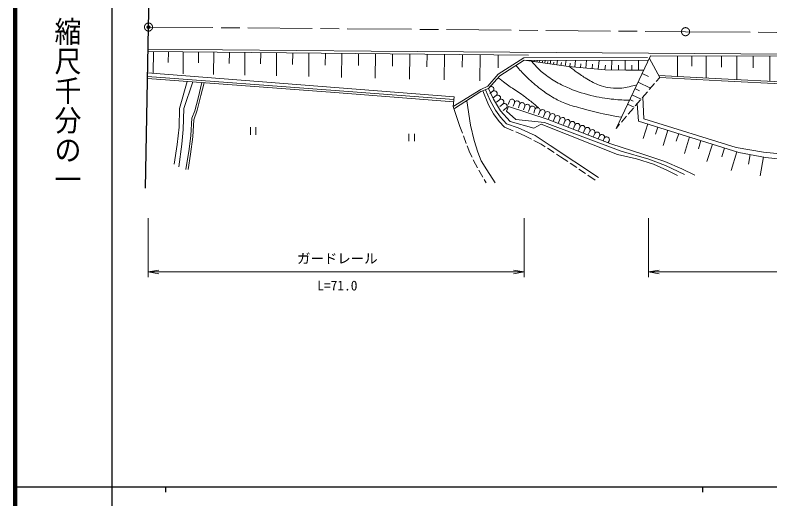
# Model space of a CAD drawing. Units: millimetres, scale not verified. Extents: x 40000 to 680000, y 20000 to 380000.
# Drawn here: x 40000 to 180544, y 202759 to 292804 of the extents above; entities that cross this region are included whole.
import ezdxf
from ezdxf.enums import TextEntityAlignment as Align

# ---------------------------------------------------------------- set-up
doc = ezdxf.new("R2010")
doc.units = ezdxf.units.MM
doc.header["$LTSCALE"] = 1000
doc.header["$PDMODE"] = 32
doc.header["$PDSIZE"] = 500
doc.linetypes.add('CHAIN', pattern=[18.5, 12, -1.5, 3.5, -1.5])
for name, color, linetype, lineweight in [('M-BMK', 2, 'CHAIN', 13), ('M-BMK-OTRS', 5, 'Continuous', 25), ('M-STR-HTXT', 7, 'Continuous', 13), ('M-TTL', 2, 'Continuous', 140), ('M-TTL-BAND', 7, 'Continuous', 25), ('M-WORK', 1, 'Continuous', 13)]:
    doc.layers.add(name, color=color, linetype=linetype, lineweight=lineweight)
doc.layers.add('M-OTRS', color=6, linetype='Continuous')
doc.styles.add('@ＭＳ ゴシック', font='')
doc.styles.add('ＭＳ ゴシック', font='')
doc.styles.get('@ＭＳ ゴシック').set_extended_font_data('@MS Gothic')
doc.styles.get('ＭＳ ゴシック').set_extended_font_data('MS Gothic')

# ---------------------------------------------------------------- blocks, each defined once
blk = doc.blocks.new('open_arrow')
at = {"color": 0, "linetype": 'Continuous', "lineweight": -2}
blk.add_lwpolyline([(7.5, 1.25), (0, 0), (7.5, -1.25)], dxfattribs=at)

msp = doc.modelspace()

# ---------------------------------------------------------------- linework, layer by layer
at = {"layer": 'M-BMK'}
for p, q in [((64842, 290577), (164839, 289717)), ((164839, 289717), (249290, 289102))]:
    msp.add_line(p, q, dxfattribs=at)
for centre in [(64842, 290577), (164839, 289717)]:
    msp.add_circle(centre, 750, dxfattribs=at)
at = {"layer": 'M-BMK-OTRS'}
for p, q in [((64842, 290577), (65434, 320572)), ((64251, 260583), (64842, 290577))]:
    msp.add_line(p, q, dxfattribs=at)
at = {"layer": 'M-OTRS'}
msp.add_point((64842, 290577), dxfattribs=at)
at = {"layer": 'M-STR-HTXT'}
for p, q in [((64752, 255000), (64752, 244000)), ((134801, 255000), (134801, 244000)), ((157914, 255000), (157914, 244000)), ((64752, 245000), (134801, 245000)), ((157914, 245000), (229287, 245000))]:
    msp.add_line(p, q, dxfattribs=at)
at = {"layer": 'M-TTL'}
msp.add_line((40000, 380000), (40000, 20000), dxfattribs=at)
at = {"layer": 'M-TTL-BAND'}
for p, q in [((58000, 370000), (58000, 20000)), ((40000, 205000), (579000, 205000)), ((68000, 205000), (68000, 204000)), ((168000, 205000), (168000, 204000))]:
    msp.add_line(p, q, dxfattribs=at)
at = {"layer": 'M-WORK'}
for p, q in [((64752, 286014), (135590, 285335)), ((64761, 286444), (106301, 286117)), ((65752, 286004), (65714, 282024)), ((68538, 285977), (68519, 283987)), ((71324, 285951), (71285, 281894)), ((74164, 285923), (74144, 283895)), ((77003, 285896), (76964, 281761)), ((79898, 285868), (79878, 283801)), ((82793, 285841), (82753, 281625)), ((85744, 285812), (85724, 283705)), ((88695, 285784), (88654, 281487)), ((91703, 285755), (91683, 283607)), ((94711, 285726), (94669, 281346)), ((97778, 285697), (97757, 283507)), ((100844, 285668), (100802, 281202)), ((103970, 285638), (103949, 283405)), ((106301, 286117), (157937, 285734)), ((107096, 285608), (107052, 281056)), ((110283, 285577), (110261, 283301)), ((113469, 285547), (113425, 280906)), ((116717, 285515), (116695, 283195)), ((119966, 285484), (119920, 280754)), ((123277, 285453), (123254, 283087)), ((126588, 285421), (126542, 280599)), ((129964, 285389), (129940, 282977)), ((157937, 285734), (199217, 285375)), ((129954, 281818), (134710, 284855)), ((134790, 284442), (130261, 281511)), ((134710, 284855), (157727, 284935)), ((157913, 284346), (134790, 284442)), ((134790, 284442), (143015, 283208)), ((136654, 284162), (136695, 284434)), ((137148, 284088), (137179, 284296)), ((137643, 284014), (137705, 284430)), ((138137, 283940), (138179, 284220)), ((138632, 283865), (138716, 284425)), ((139126, 283791), (139179, 284143)), ((139621, 283717), (139726, 284421)), ((140240, 283624), (140306, 284066)), ((140859, 283531), (140992, 284416)), ((141638, 283414), (141721, 283970)), ((142416, 283298), (142583, 284409)), ((144229, 283104), (144340, 284402)), ((146280, 282928), (146406, 284393)), ((148596, 282730), (148737, 284384)), ((151068, 282605), (151092, 284374)), ((151893, 271707), (158327, 285214)), ((153579, 282570), (153604, 284364)), ((156070, 282574), (156066, 284353)), ((158097, 284732), (160057, 281215)), ((158327, 285214), (185276, 285134)), ((163327, 285199), (163315, 281387)), ((165995, 285192), (165989, 283286)), ((168664, 285184), (168651, 281095)), ((171525, 285175), (171519, 283131)), ((174387, 285167), (174374, 280788)), ((177452, 285158), (177446, 282968)), ((180517, 285148), (180503, 280465)), ((143015, 283208), (149861, 282622)), ((143320, 283182), (143376, 283831)), ((145255, 283016), (145317, 283749)), ((147438, 282829), (147509, 283656)), ((149829, 282624), (149905, 283506)), ((149861, 282622), (153698, 282568)), ((152323, 282587), (152336, 283484)), ((153698, 282568), (157070, 282576)), ((154824, 282571), (154822, 283461)), ((99581, 278794), (64661, 281392)), ((64674, 282049), (121752, 277589)), ((128036, 279580), (129954, 281818)), ((130261, 281511), (128129, 279167)), ((156765, 281935), (157931, 281379)), ((159395, 280445), (160057, 281215)), ((159855, 281577), (171550, 280937)), ((160057, 281215), (171531, 280587)), ((99550, 278395), (64631, 280993)), ((70622, 275437), (72036, 280442)), ((73100, 280363), (71421, 275411)), ((74059, 277355), (74766, 280239)), ((75231, 280205), (74592, 277861)), ((155987, 280302), (158319, 279192)), ((158092, 278927), (159069, 280065)), ((171531, 280587), (186015, 279824)), ((171550, 280937), (186034, 280173)), ((121659, 276675), (99550, 278395)), ((121690, 277074), (99581, 278794)), ((121538, 275804), (126718, 278980)), ((126718, 278554), (121789, 275411)), ((126718, 278980), (128036, 279580)), ((128129, 279167), (126718, 278554)), ((127083, 278713), (128169, 276080)), ((127565, 278922), (128436, 276899)), ((128129, 279167), (129062, 277155)), ((128961, 278617), (128409, 278186)), ((155424, 279119), (156269, 278717)), ((156789, 277410), (157766, 278548)), ((73446, 274958), (74059, 277355)), ((74592, 277861), (73872, 275117)), ((121752, 277589), (121538, 275804)), ((124087, 276876), (124786, 272307)), ((128436, 276899), (129475, 275088)), ((129576, 277828), (129024, 277398)), ((129062, 277155), (130394, 274998)), ((130192, 277040), (129640, 276609)), ((154452, 277079), (155064, 276787)), ((154860, 277936), (156550, 277131)), ((155486, 275892), (156464, 277030)), ((156881, 277516), (157090, 273478)), ((121538, 275804), (122801, 272080)), ((128169, 276080), (129102, 274455)), ((130807, 276251), (130255, 275821)), ((131506, 274938), (131853, 275810)), ((132044, 276816), (131821, 276152)), ((131853, 275810), (139259, 273386)), ((132992, 276499), (132770, 275835)), ((133940, 276181), (133718, 275517)), ((134888, 275863), (134666, 275200)), ((135837, 275546), (135614, 274882)), ((154043, 276222), (155268, 275638)), ((154183, 274375), (155161, 275513)), ((155833, 276296), (156104, 273080)), ((70529, 271921), (70622, 275437)), ((71421, 275411), (71315, 271521)), ((72913, 273599), (73446, 274958)), ((73872, 275117), (73286, 273333)), ((129102, 274455), (130141, 272990)), ((129475, 275088), (130354, 273809)), ((130394, 274998), (132206, 272973)), ((131422, 275463), (130870, 275032)), ((131506, 274938), (133238, 273392)), ((136785, 275228), (136563, 274565)), ((137733, 274911), (137475, 274260)), ((138662, 274542), (138404, 273891)), ((139592, 274173), (139334, 273522)), ((72727, 270375), (72913, 273599)), ((73286, 273333), (73100, 270162)), ((130141, 272990), (131153, 271977)), ((130354, 273809), (131500, 272557)), ((132206, 272973), (136601, 271747)), ((133238, 273392), (138593, 272833)), ((138593, 272833), (152872, 267505)), ((139259, 273386), (150954, 268857)), ((140521, 273804), (140263, 273153)), ((141451, 273435), (141193, 272784)), ((142380, 273066), (142122, 272415)), ((143310, 272697), (143051, 272046)), ((152881, 272858), (153858, 273996)), ((156104, 273080), (174762, 267250)), ((157090, 273478), (174260, 268163)), ((70169, 268724), (70529, 271921)), ((71315, 271521), (71075, 268777)), ((83802, 271943), (83802, 270543)), ((84852, 270543), (84852, 271943)), ((122801, 272080), (123288, 270804)), ((124786, 272307), (125465, 269470)), ((131153, 271977), (132749, 271278)), ((131500, 272557), (133684, 271837)), ((133684, 271837), (136854, 270372)), ((136601, 271747), (137960, 272493)), ((137960, 272493), (152186, 266872)), ((144239, 272328), (143981, 271677)), ((145169, 271959), (144910, 271308)), ((146098, 271590), (145840, 270939)), ((151893, 271707), (152555, 272478)), ((157796, 272551), (156956, 269863)), ((159677, 271963), (159257, 270619)), ((161559, 271375), (160664, 268512)), ((72407, 267845), (72727, 270375)), ((73100, 270162), (72673, 266912)), ((113339, 270729), (113339, 269329)), ((114389, 269329), (114389, 270729)), ((123466, 270337), (124001, 268935)), ((133207, 271078), (134803, 270379)), ((134803, 270379), (136165, 269692)), ((136854, 270372), (139625, 268534)), ((147027, 271221), (146712, 270596)), ((147920, 270770), (147605, 270145)), ((148813, 270319), (148545, 269790)), ((149705, 269869), (149482, 269427)), ((163563, 270749), (163115, 269318)), ((165567, 270123), (164614, 267074)), ((69596, 265047), (70169, 268724)), ((71075, 268777), (70489, 264594)), ((124179, 268468), (124666, 267192)), ((125465, 269470), (126145, 267272)), ((136611, 269467), (137973, 268780)), ((137973, 268780), (138712, 268298)), ((139625, 268534), (148630, 262593)), ((150598, 269418), (150419, 269064)), ((150954, 268857), (156882, 266952)), ((167701, 269456), (167225, 267931)), ((169835, 268789), (168821, 265541)), ((71794, 264088), (72407, 267845)), ((124666, 267192), (125077, 266338)), ((126145, 267272), (126784, 265673)), ((139130, 268025), (140386, 267205)), ((152872, 267505), (158027, 265986)), ((172109, 268079), (171601, 266455)), ((174382, 267368), (173301, 263909)), ((174260, 268163), (179335, 267324)), ((174762, 267250), (179717, 266331)), ((179335, 267324), (183611, 266845)), ((72673, 266912), (72221, 264088)), ((125294, 265888), (125705, 265034)), ((126784, 265673), (127823, 264035)), ((140805, 266931), (141543, 266449)), ((141543, 266449), (142913, 265527)), ((152186, 266872), (155676, 266046)), ((155676, 266046), (158873, 265061)), ((156882, 266952), (160998, 265553)), ((158027, 265986), (161104, 264827)), ((176865, 266859), (176535, 265078)), ((179360, 266397), (178714, 262915)), ((179717, 266331), (184152, 265811)), ((125705, 265034), (126092, 264374)), ((143328, 265248), (144573, 264411)), ((158873, 265061), (161377, 263942)), ((160998, 265553), (164154, 264195)), ((161104, 264827), (164621, 263149)), ((126345, 263943), (127103, 262649)), ((127823, 264035), (129382, 261557)), ((144987, 264132), (146232, 263294)), ((146647, 263015), (148017, 262093)), ((161377, 263942), (163322, 262929)), ((164154, 264195), (166592, 262996)), ((127356, 262217), (127743, 261557))]:
    msp.add_line(p, q, dxfattribs=at)
for centre, start, end in [((128654, 279011), 307.96727, 127.96727), ((129269, 278222), 307.96727, 127.96727), ((129884, 277434), 307.96727, 127.96727), ((130499, 276646), 307.96727, 127.96727), ((132518, 276657), 341.4842, 161.4842), ((131114, 275857), 307.96727, 127.96727), ((133466, 276340), 341.4842, 161.4842), ((134414, 276022), 341.4842, 161.4842), ((135362, 275705), 341.4842, 161.4842), ((136311, 275387), 341.4842, 161.4842), ((137259, 275070), 341.4842, 161.4842), ((138198, 274726), 338.34686, 158.34686), ((139127, 274357), 338.34686, 158.34686), ((140057, 273988), 338.34686, 158.34686), ((140986, 273619), 338.34686, 158.34686), ((141916, 273250), 338.34686, 158.34686), ((142845, 272881), 338.34686, 158.34686), ((143774, 272512), 338.34686, 158.34686), ((144704, 272143), 338.34686, 158.34686), ((145633, 271774), 338.34686, 158.34686), ((146563, 271405), 338.34686, 158.34686), ((147474, 270996), 333.20958, 153.20958), ((148366, 270545), 333.20958, 153.20958), ((149259, 270094), 333.20958, 153.20958), ((150152, 269643), 333.20958, 153.20958)]:
    msp.add_arc(centre, 500, start, end, dxfattribs=at)
for points, knots in [([(136183, 284233), (136735, 283542), (136923, 283333), (137451, 282808), (138197, 282067), (138689, 281728), (139547, 281121), (140498, 280448), (141084, 280138), (142140, 279647), (143820, 278866), (144806, 278503), (146593, 278017), (148283, 277558), (149258, 277380), (150998, 277183), (152319, 277033), (152798, 277003), (154395, 276961)], [0, 0, 0, 0, 1, 1, 1, 2, 2, 2, 3, 3, 3, 4, 4, 4, 5, 5, 5, 6, 6, 6, 6]), ([(133235, 283436), (134100, 282464), (134352, 282190), (135116, 281438), (136019, 280549), (136541, 280061), (137540, 279280), (138484, 278543), (139034, 278148), (140071, 277549), (140945, 277044), (141451, 276777), (142389, 276403), (143704, 275879), (144487, 275714), (145852, 275338), (147494, 274885), (148419, 274642), (150088, 274299), (151175, 274075), (151539, 274005), (152881, 273782)], [0, 0, 0, 0, 1, 1, 1, 2, 2, 2, 3, 3, 3, 4, 4, 4, 5, 5, 5, 6, 6, 6, 7, 7, 7, 7]), ([(143263, 283186), (143927, 282674), (144111, 282538), (144668, 282142), (145460, 281578), (145902, 281255), (146746, 280774), (147639, 280266), (148131, 279935), (149109, 279620), (149774, 279405), (150170, 279344), (150867, 279282), (151689, 279210), (152158, 279158), (152980, 279229), (153514, 279275), (153806, 279367), (154330, 279478), (154892, 279596), (155077, 279645), (155758, 279822)], [0, 0, 0, 0, 1, 1, 1, 2, 2, 2, 3, 3, 3, 4, 4, 4, 5, 5, 5, 6, 6, 6, 7, 7, 7, 7]), ([(129932, 281150), (131039, 280299), (131337, 280069), (132265, 279414), (133166, 278778), (133716, 278488), (134610, 277842), (135259, 277372), (135617, 277100), (136235, 276590), (136722, 276186), (136882, 276047), (137458, 275528)], [0, 0, 0, 0, 1, 1, 1, 2, 2, 2, 3, 3, 3, 4, 4, 4, 4])]:
    msp.add_open_spline(points, degree=3, knots=knots, dxfattribs=at)

# ---------------------------------------------------------------- block references
at = {"layer": 'M-STR-HTXT', "xscale": 267, "yscale": 267}
for p in [(64752, 245000), (157914, 245000)]:
    msp.add_blockref('open_arrow', p, dxfattribs=at)
at = {"layer": 'M-STR-HTXT', "xscale": 267, "yscale": 267, "rotation": 180}
msp.add_blockref('open_arrow', (134801, 245000), dxfattribs=at)

# ---------------------------------------------------------------- texts
at = {"layer": 'M-STR-HTXT', "style": 'ＭＳ ゴシック'}
msp.add_text('ガードレール', height=1833, dxfattribs=at).set_placement((100000, 247500), align=Align.MIDDLE_CENTER)
msp.add_text('L=71.0', height=1833, dxfattribs=at).set_placement((100000, 241000), align=Align.BOTTOM_CENTER)
at = {"layer": 'M-TTL-BAND', "style": '@ＭＳ ゴシック', "width": 1.1}
msp.add_text('縮尺千分の一', height=3666, rotation=270, dxfattribs=at).set_placement((49777, 276030), align=Align.MIDDLE_CENTER)

doc.saveas('drawing.dxf')
